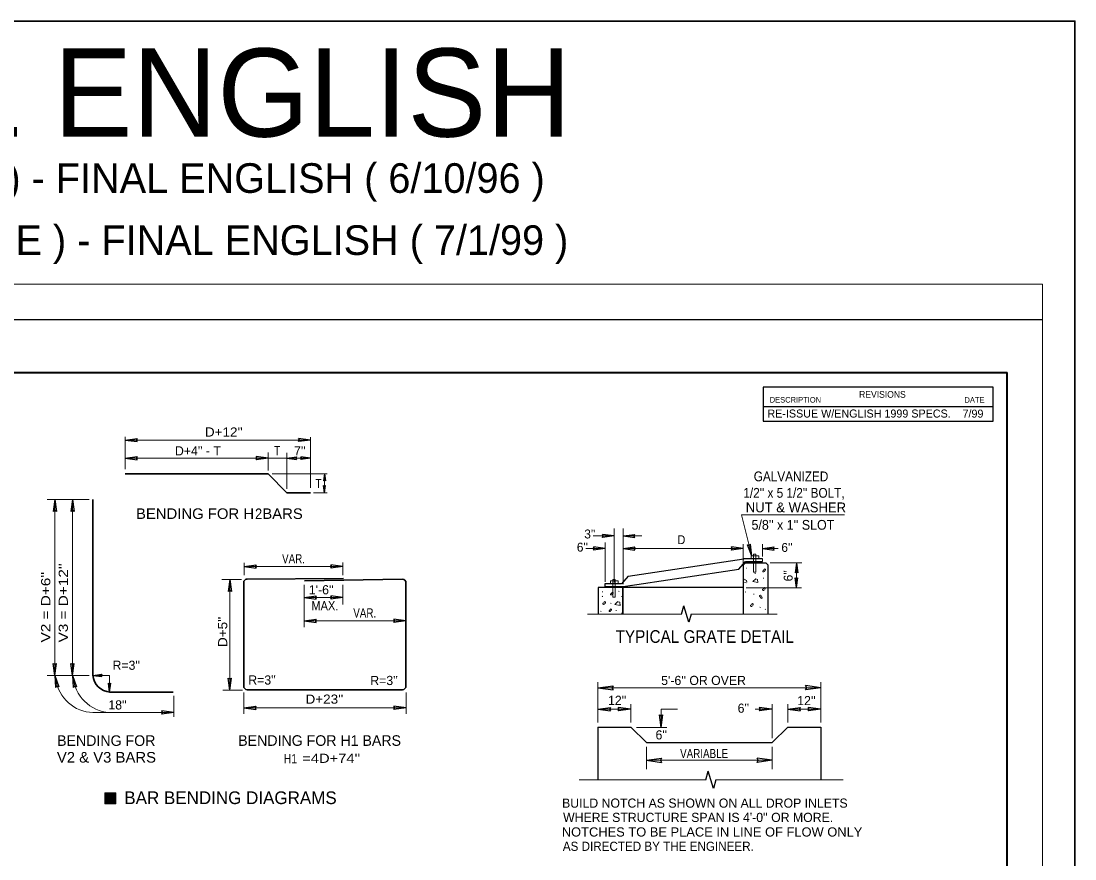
# Model space of a CAD drawing. Extents: x 497 to 866, y -348 to -76.
# Drawn here: x 716.4 to 865.8, y -194.4 to -75.6 of the extents above; entities that cross this region are included whole.
import ezdxf
from ezdxf.enums import TextEntityAlignment as Align

# ---------------------------------------------------------------- set-up
doc = ezdxf.new("R2010")
doc.units = 0
doc.header["$LTSCALE"] = 0.52
doc.layers.add('1', color=7, linetype='Continuous', lineweight=25)
doc.layers.add('60', color=7, linetype='Continuous', lineweight=35)

msp = doc.modelspace()

# ---------------------------------------------------------------- hatches: boundary and pattern name
at = {"layer": '1'}
msp.add_hatch(color=256, dxfattribs=at).paths.add_polyline_path([(728.2912, -186.5774), (729.844, -186.5774), (729.844, -185.0111), (728.2912, -185.0111)])

# ---------------------------------------------------------------- linework, layer by layer
at = {"layer": '1', "lineweight": 13}
for p, q in [((501.1538, -112.89), (861.1685, -112.89)), ((861.1685, -342.8992), (861.1685, -112.89)), ((731.1472, -139.1155), (731.1472, -134.517)), ((731.1472, -134.978), (757.434, -134.978)), ((757.434, -141.7807), (757.434, -134.577)), ((751.4243, -139.2957), (751.4243, -136.7382)), ((754.064, -141.9008), (754.064, -136.7982)), ((731.1472, -137.5377), (751.4243, -137.5377)), ((759.7931, -139.7612), (751.9856, -139.7612)), ((759.4032, -142.4512), (759.4032, -139.7612)), ((759.7931, -142.4512), (757.8586, -142.4512)), ((726.0604, -143.4024), (720.0828, -143.4024)), ((721.1843, -143.4024), (721.1843, -168.3565)), ((723.6857, -143.4024), (723.6857, -168.3565)), ((800.4776, -155.1607), (800.4776, -147.5268)), ((801.7232, -155.3993), (801.7232, -147.5268)), ((800.4463, -148.5843), (797.4806, -148.5843)), ((804.3708, -148.5843), (801.7232, -148.5843)), ((799.1834, -150.3651), (796.4205, -150.3651)), ((799.1834, -155.1034), (799.1834, -149.5164)), ((801.7228, -150.3659), (818.7203, -150.3659)), ((818.7297, -152.4593), (818.7297, -149.7542)), ((821.4694, -151.5162), (821.4694, -149.7542)), ((821.4694, -150.3651), (823.7061, -150.3651)), ((821.4692, -152.2079), (821.4692, -151.8287)), ((748.0139, -154.1522), (748.0139, -152.4135)), ((762.0235, -152.9111), (748.0139, -152.9111)), ((762.0235, -154.1522), (762.0235, -152.3516)), ((822.55, -152.4079), (827.0775, -152.4079)), ((826.2853, -155.9077), (826.2853, -152.4513)), ((744.8354, -154.7432), (747.6195, -154.7432)), ((745.9897, -170.3187), (745.9897, -154.7432)), ((819.0226, -154.7217), (818.9279, -154.8127)), ((818.9279, -155.1947), (819.1539, -155.2418)), ((756.5097, -155.5363), (756.5097, -161.5168)), ((762.0235, -155.5363), (762.0235, -158.3204)), ((802.9725, -155.5532), (801.7622, -155.7353)), ((819.1542, -155.9191), (827.021, -155.9191)), ((762.0235, -157.3092), (756.5097, -157.3092)), ((810.0142, -159.6517), (796.6571, -159.6517)), ((811.3481, -159.6517), (823.5687, -159.6517)), ((756.5097, -160.624), (770.9506, -160.624)), ((726.0604, -168.3565), (720.0828, -168.3565)), ((726.5604, -168.3565), (728.9504, -168.3565)), ((728.9504, -170.7436), (728.9504, -168.3565)), ((798.1331, -175.0469), (798.1331, -169.3297)), ((829.7508, -170.1083), (798.1331, -170.1083)), ((829.7508, -175.0469), (829.7508, -169.3297)), ((738.064, -171.2436), (738.064, -174.2143)), ((744.9929, -170.4293), (747.777, -170.4293)), ((747.9809, -173.8256), (747.9809, -170.7856)), ((770.9619, -173.787), (770.9619, -170.7915)), ((747.9809, -172.96), (770.9619, -172.96)), ((802.8339, -173.1454), (798.1331, -173.1454)), ((802.8339, -175.0469), (802.8339, -172.4152)), ((807.1212, -173.1454), (807.1212, -175.7268)), ((807.1212, -173.1454), (809.4544, -173.1454)), ((822.8145, -173.1454), (820.4607, -173.1454)), ((822.8332, -177.2637), (822.8332, -172.4152)), ((825.05, -175.0469), (825.05, -172.4152)), ((825.05, -173.1454), (829.7508, -173.1454)), ((738.064, -173.6183), (726.5811, -173.6183)), ((803.6181, -175.7268), (807.9219, -175.7268)), ((805.0184, -178.502), (805.0184, -181.6602)), ((822.8654, -178.502), (822.8654, -181.6602)), ((805.0184, -180.3897), (822.8654, -180.3897)), ((813.4679, -183.1753), (795.5013, -183.1753)), ((814.8686, -183.1753), (832.8947, -183.1753))]:
    msp.add_line(p, q, dxfattribs=at)
at = {"layer": '1', "lineweight": 40}
for p in [(531.1551, -125.3901), (856.1679, -330.3984)]:
    msp.add_line(p, (856.1679, -125.3901), dxfattribs=at)
at = {"layer": '1'}
for p, q in [((821.5596, -130.2454), (854.1703, -130.2454)), ((731.1472, -134.978), (732.8502, -134.744)), ((731.1472, -134.978), (732.8502, -135.212)), ((757.434, -134.978), (755.731, -134.744)), ((757.434, -134.978), (755.731, -134.744)), ((757.434, -134.978), (755.731, -135.212)), ((757.434, -134.978), (755.731, -135.212)), ((731.1472, -137.5377), (732.8502, -137.3037)), ((731.1472, -137.5377), (732.8502, -137.3037)), ((751.4243, -137.5377), (749.7213, -137.3037)), ((751.4243, -137.5377), (749.7213, -137.3037)), ((754.064, -137.5377), (755.4264, -137.3505)), ((757.434, -137.5377), (756.0716, -137.3505)), ((731.1472, -137.5377), (732.8502, -137.7717)), ((731.1472, -137.5377), (732.8502, -137.7717)), ((751.4243, -137.5377), (749.7213, -137.7717)), ((751.4243, -137.5377), (749.7213, -137.7717)), ((754.064, -137.5377), (755.4264, -137.7248)), ((757.434, -137.5377), (756.0716, -137.7248)), ((759.4032, -139.7612), (759.2628, -140.783)), ((759.4032, -139.7612), (759.5437, -140.783)), ((759.4032, -142.4512), (759.2628, -141.4294)), ((759.4032, -142.4512), (759.5437, -141.4294)), ((721.1834, -143.4027), (720.9494, -145.1058)), ((721.1834, -143.4027), (721.4174, -145.1058)), ((723.6849, -143.4027), (723.4509, -145.1058)), ((723.6849, -143.4027), (723.9189, -145.1058)), ((800.4463, -148.5843), (798.7901, -148.3568)), ((800.4463, -148.5843), (798.7901, -148.8119)), ((801.7232, -148.5843), (803.3794, -148.3568)), ((801.7232, -148.5843), (803.3794, -148.8119)), ((799.1862, -150.3651), (797.5299, -150.1375)), ((799.1862, -150.3651), (797.5299, -150.5927)), ((801.7307, -150.3693), (803.3869, -150.1418)), ((801.7307, -150.3693), (803.3869, -150.5969)), ((818.7201, -150.3651), (817.0638, -150.1375)), ((818.7201, -150.3651), (817.0638, -150.5927)), ((819.9796, -151.4348), (819.3352, -149.8411)), ((819.9796, -151.4348), (819.7889, -149.7263)), ((821.4744, -150.3651), (823.1307, -150.1375)), ((821.4744, -150.3651), (823.1307, -150.5927)), ((802.4461, -154.2931), (818.8291, -151.8287)), ((821.4692, -151.8287), (818.8291, -151.8287)), ((748.0139, -152.9111), (749.7169, -152.6771)), ((748.0139, -152.9111), (749.7169, -153.1451)), ((762.0235, -152.9111), (760.3205, -152.6771)), ((762.0235, -152.9111), (760.3205, -153.1451)), ((801.7622, -155.7353), (818.1452, -153.2708)), ((818.7203, -152.7446), (818.7203, -159.6019)), ((822.002, -152.4328), (822.3058, -152.7366)), ((822.3058, -159.6019), (822.3058, -152.7366)), ((826.2846, -152.4516), (826.095, -153.8319)), ((826.2846, -152.4516), (826.4742, -153.8319)), ((745.9888, -154.7436), (745.7548, -156.4466)), ((745.9888, -154.7436), (746.2228, -156.4466)), ((818.7203, -154.6125), (818.7203, -155.0232)), ((826.286, -155.9074), (826.0962, -154.5272)), ((826.286, -155.9074), (826.4756, -154.5272)), ((756.5097, -157.3092), (758.2127, -157.0752)), ((756.5097, -157.3092), (758.2127, -157.5432)), ((762.0235, -157.3092), (760.3205, -157.0752)), ((762.0235, -157.3092), (760.3205, -157.5432)), ((810.0142, -159.6517), (810.3279, -158.4758)), ((756.5097, -160.624), (758.2127, -160.39)), ((756.5097, -160.624), (758.2127, -160.858)), ((770.9506, -160.624), (769.2476, -160.39)), ((770.9506, -160.624), (769.2476, -160.858)), ((721.1851, -168.3562), (720.9511, -166.6532)), ((721.1851, -168.3562), (721.4191, -166.6532)), ((723.6866, -168.3562), (723.4526, -166.6532)), ((723.6866, -168.3562), (723.9206, -166.6532)), ((721.1944, -168.3698), (721.7408, -169.9997)), ((721.1944, -168.3698), (721.2809, -170.0867)), ((723.6882, -168.3698), (724.2347, -169.9997)), ((723.6882, -168.3698), (723.7747, -170.0867)), ((726.5607, -168.3571), (727.8379, -168.1816)), ((726.5607, -168.3571), (727.8379, -168.5326)), ((745.9905, -170.4338), (745.7565, -168.7308)), ((745.9905, -170.4338), (746.2245, -168.7308)), ((728.9511, -170.7433), (728.7756, -169.466)), ((728.9511, -170.7433), (729.1266, -169.466)), ((798.1331, -170.1083), (800.2967, -169.8111)), ((798.1331, -170.1083), (800.2967, -170.4057)), ((829.7508, -170.1083), (827.5871, -169.811)), ((829.7508, -170.1083), (827.5871, -170.4057)), ((747.9852, -172.9582), (749.6882, -172.7242)), ((747.9852, -172.9582), (749.6882, -173.1923)), ((770.9557, -172.9592), (769.2527, -172.7252)), ((770.9557, -172.9592), (769.2527, -173.1932)), ((798.1334, -173.1463), (799.9216, -172.9007)), ((798.1334, -173.1463), (799.9216, -173.392)), ((802.8336, -173.1446), (801.0454, -172.8989)), ((802.8336, -173.1446), (801.0454, -173.3902)), ((822.8142, -173.1463), (821.026, -172.9007)), ((822.8142, -173.1463), (821.026, -173.392)), ((825.0503, -173.1463), (826.8385, -172.9007)), ((825.0503, -173.1463), (826.8385, -173.392)), ((829.7505, -173.1446), (827.9623, -172.8989)), ((829.7505, -173.1446), (827.9623, -173.3902)), ((738.0327, -173.6175), (736.3297, -173.3835)), ((738.0327, -173.6175), (736.3297, -173.8515)), ((807.1212, -175.7268), (806.8755, -173.9387)), ((807.1212, -175.7268), (807.3669, -173.9387)), ((798.1331, -175.6822), (798.1331, -183.1753)), ((825.05, -175.6822), (822.8654, -177.8667)), ((825.05, -175.6822), (829.7508, -175.6822)), ((829.7508, -175.6822), (829.7508, -183.1753)), ((805.0189, -180.3907), (807.1826, -180.0934)), ((805.0189, -180.3907), (807.1826, -180.6878)), ((822.865, -180.3885), (820.7013, -180.0913)), ((822.865, -180.3885), (820.7013, -180.6857)), ((813.4679, -183.1753), (813.7974, -181.9404))]:
    msp.add_line(p, q, dxfattribs=at)
at = {"layer": '1', "lineweight": 35}
for p, q in [((751.4071, -139.7855), (731.1669, -139.7855)), ((754.0765, -142.4549), (751.4071, -139.7855)), ((754.0765, -142.4549), (757.4222, -142.4549)), ((726.5604, -143.4024), (726.5604, -168.3565)), ((747.9535, -169.8804), (747.9535, -155.1861)), ((748.4506, -154.6861), (762.0765, -154.6052)), ((756.5675, -154.9608), (770.4418, -154.719)), ((770.9506, -169.8804), (770.9506, -155.2189)), ((737.9343, -170.7436), (728.9504, -170.7436)), ((748.4535, -170.3804), (770.4506, -170.3804))]:
    msp.add_line(p, q, dxfattribs=at)
at = {"layer": '1'}
for points in [[(516.1546, -337.8987), (516.1546, -117.89), (861.1685, -117.89)], [(732.8502, -134.744), (732.7184, -134.9804), (732.8502, -135.212)], [(755.731, -135.212), (755.8628, -134.9756), (755.731, -134.744)], [(755.731, -135.212), (755.8628, -134.9756), (755.731, -134.744)], [(732.8502, -137.3037), (732.7184, -137.5401), (732.8502, -137.7717)], [(732.8502, -137.3037), (732.7184, -137.5401), (732.8502, -137.7717)], [(749.7213, -137.7717), (749.8531, -137.5352), (749.7213, -137.3037)], [(749.7213, -137.7717), (749.8531, -137.5352), (749.7213, -137.3037)], [(755.4264, -137.3505), (755.321, -137.5396), (755.4264, -137.7248)], [(756.0716, -137.7248), (756.177, -137.5358), (756.0716, -137.3505)], [(759.5437, -140.783), (759.4018, -140.7039), (759.2628, -140.783)], [(759.2628, -141.4294), (759.4047, -141.5085), (759.5437, -141.4294)], [(721.4174, -145.1058), (721.181, -144.974), (720.9494, -145.1058)], [(723.9189, -145.1058), (723.6825, -144.974), (723.4509, -145.1058)], [(798.7901, -148.8119), (798.9182, -148.5821), (798.7901, -148.3568)], [(803.3794, -148.8119), (803.2513, -148.5821), (803.3794, -148.3568)], [(797.5299, -150.5927), (797.6581, -150.3628), (797.5299, -150.1375)], [(803.3869, -150.1418), (803.2588, -150.3716), (803.3869, -150.5969)], [(817.0638, -150.5927), (817.1919, -150.3628), (817.0638, -150.1375)], [(819.3352, -149.8411), (819.5967, -149.9108), (819.7889, -149.7263)], [(823.1307, -150.5927), (823.0025, -150.3628), (823.1307, -150.1375)], [(818.1452, -153.2708), (819.0907, -152.2079), (821.4692, -152.2079)], [(749.7169, -152.6771), (749.5852, -152.9135), (749.7169, -153.1451)], [(760.3205, -153.1451), (760.4522, -152.9087), (760.3205, -152.6771)], [(822.002, -152.4328), (819.0322, -152.4328), (818.7203, -152.7446)], [(826.4742, -153.8319), (826.2826, -153.7251), (826.095, -153.8319)], [(802.4461, -154.2931), (801.5005, -155.356), (799.1221, -155.356), (799.1221, -155.7353), (801.7622, -155.7353)], [(826.0962, -154.5272), (826.2878, -154.634), (826.4756, -154.5272)], [(746.2228, -156.4466), (745.9864, -156.3148), (745.7548, -156.4466)], [(818.7203, -155.8856), (801.6893, -155.8856), (798.1854, -155.8856), (798.1854, -159.6019)], [(801.6893, -159.6019), (801.6893, -155.8856), (801.6893, -159.6019)], [(758.2127, -157.0752), (758.0809, -157.3116), (758.2127, -157.5432)], [(760.3205, -157.5432), (760.4522, -157.3067), (760.3205, -157.0752)], [(811.3481, -159.6517), (811.044, -160.7916), (810.3279, -158.4758)], [(758.2127, -160.39), (758.0809, -160.6264), (758.2127, -160.858)], [(769.2476, -160.858), (769.3793, -160.6216), (769.2476, -160.39)], [(720.9511, -166.6532), (721.1875, -166.7849), (721.4191, -166.6532)], [(723.4526, -166.6532), (723.689, -166.7849), (723.9206, -166.6532)], [(727.8379, -168.1816), (727.7391, -168.3589), (727.8379, -168.5326)], [(745.7565, -168.7308), (745.9929, -168.8626), (746.2245, -168.7308)], [(721.7408, -169.9997), (721.4841, -169.9141), (721.2809, -170.0867)], [(724.2347, -169.9997), (723.9779, -169.9141), (723.7747, -170.0867)], [(728.7756, -169.466), (728.9528, -169.5648), (729.1266, -169.466)], [(800.2967, -169.8111), (800.1293, -170.1115), (800.2967, -170.4057)], [(827.5871, -170.4057), (827.7546, -170.1052), (827.5871, -169.811)], [(749.6882, -172.7242), (749.5565, -172.9607), (749.6882, -173.1923)], [(769.2527, -173.1932), (769.3845, -172.9567), (769.2527, -172.7252)], [(799.9216, -172.9007), (799.7832, -173.1488), (799.9216, -173.392)], [(801.0454, -173.3902), (801.1837, -173.142), (801.0454, -172.8989)], [(821.026, -172.9007), (821.1643, -173.1488), (821.026, -173.392)], [(826.8385, -172.9007), (826.7002, -173.1488), (826.8385, -173.392)], [(827.9623, -173.3902), (828.1007, -173.142), (827.9623, -172.8989)], [(736.3297, -173.8515), (736.4614, -173.6151), (736.3297, -173.3835)], [(806.8755, -173.9387), (807.1237, -174.077), (807.3669, -173.9387)], [(798.1331, -175.6822), (802.8339, -175.6822), (805.0184, -177.8667), (822.8654, -177.8667)], [(807.1826, -180.0934), (807.0152, -180.3937), (807.1826, -180.6878)], [(820.7013, -180.6857), (820.8687, -180.3855), (820.7013, -180.0913)], [(814.8686, -183.1753), (814.5493, -184.3721), (813.7974, -181.9404)]]:
    msp.add_lwpolyline(points, dxfattribs=at)
msp.add_lwpolyline([(821.5596, -132.3274), (854.1763, -132.3274), (854.1763, -127.4914), (821.5596, -127.4914)], close=True, dxfattribs=at)
at = {"layer": '1', "lineweight": 13}
for points in [[(757.434, -137.5377), (754.064, -137.5377), (751.4243, -137.5377)], [(819.9788, -151.4352), (818.5032, -145.5991), (833.0818, -145.5991)], [(819.1906, -153.1497), (819.2698, -153.1698), (819.2719, -153.1722)], [(821.7661, -153.6526), (821.8167, -153.5516), (821.8673, -153.4673), (821.8842, -153.383), (821.8842, -153.299), (821.7999, -153.2482), (821.7157, -153.2987), (821.6988, -153.383), (821.6313, -153.4504), (821.5638, -153.5012), (821.5134, -153.5684), (821.5134, -153.6528), (821.5977, -153.6865), (821.6817, -153.6696)], [(819.2399, -155.1555), (819.221, -154.9113), (818.968, -154.8268)], [(820.5136, -154.6459), (820.0923, -155.0507), (820.8171, -155.2022), (820.7832, -154.7639), (820.5306, -154.6797)], [(820.411, -153.8844), (820.4902, -153.9045), (820.4923, -153.9069)], [(821.5675, -154.5655), (821.6467, -154.5857), (821.6488, -154.588)], [(798.7598, -156.4908), (798.8391, -156.5111), (798.8413, -156.5133)], [(800.1878, -156.9176), (800.2333, -156.8266), (800.2789, -156.7507), (800.2942, -156.6748), (800.2942, -156.5992), (800.2182, -156.5537), (800.1424, -156.599), (800.1272, -156.6748), (800.0666, -156.7355), (800.0057, -156.7812), (799.9604, -156.8417), (799.9604, -156.9177), (800.0362, -156.948), (800.1119, -156.9327)], [(801.0802, -156.4342), (801.1595, -156.4545), (801.1617, -156.4568)], [(819.0165, -156.5493), (819.0956, -156.5291), (819.0978, -156.5267)], [(821.7447, -156.2815), (821.7955, -156.1804), (821.8459, -156.0963), (821.863, -156.0118), (821.8628, -155.9278), (821.7786, -155.8769), (821.6943, -155.9278), (821.6773, -156.0118), (821.6102, -156.0793), (821.5424, -156.13), (821.492, -156.1972), (821.492, -156.2818), (821.5763, -156.3155), (821.6606, -156.2984)], [(798.7562, -157.1262), (798.8275, -157.1442), (798.8294, -157.1463)], [(799.1069, -158.2635), (799.1577, -158.1624), (799.2081, -158.0783), (799.2252, -157.9938), (799.225, -157.9098), (799.1407, -157.8589), (799.0564, -157.9098), (799.0395, -157.9938), (798.9723, -158.0613), (798.9046, -158.112), (798.8542, -158.1792), (798.8542, -158.2638), (798.9385, -158.2975), (799.0227, -158.2804)], [(799.9484, -158.1332), (800.0277, -158.1533), (800.0298, -158.1557)], [(800.9884, -157.8739), (800.5672, -158.2786), (801.2919, -158.4303), (801.258, -157.9919), (801.0053, -157.9076)], [(801.4382, -157.1601), (801.4739, -157.151), (801.4749, -157.1501)], [(820.0468, -158.5466), (820.0977, -158.4456), (820.1481, -158.3614), (820.1652, -158.277), (820.165, -158.1928), (820.0807, -158.1421), (819.9964, -158.1928), (819.9795, -158.277), (819.9123, -158.3443), (819.8446, -158.3952), (819.7942, -158.4622), (819.7942, -158.5469), (819.8784, -158.5807), (819.9628, -158.5636)], [(820.2092, -156.8306), (820.2885, -156.8508), (820.2906, -156.8531)], [(821.2988, -157.0286), (821.3494, -157.1298), (821.4, -157.2139), (821.4171, -157.2982), (821.4169, -157.3827), (821.3326, -157.4331), (821.2485, -157.3827), (821.2314, -157.2982), (821.1641, -157.231), (821.0967, -157.1803), (821.0461, -157.1129), (821.0462, -157.0288), (821.1306, -156.9949), (821.2145, -157.0116)], [(798.5335, -159.2658), (798.6128, -159.2859), (798.6148, -159.2883)], [(799.9566, -159.2835), (800.0023, -159.1925), (800.0476, -159.1168), (800.063, -159.0408), (800.0628, -158.9651), (799.987, -158.9194), (799.9112, -158.9651), (799.8959, -159.0408), (799.8355, -159.1014), (799.7745, -159.1472), (799.7292, -159.2076), (799.7292, -159.2838), (799.805, -159.3141), (799.8808, -159.2987)], [(800.6842, -159.1525), (800.7633, -159.1727), (800.7656, -159.175)], [(801.1492, -158.4086), (801.2206, -158.3901), (801.2227, -158.3881)], [(801.427, -159.5229), (801.4982, -159.5412), (801.5002, -159.5433)], [(821.1147, -158.6995), (821.194, -158.7196), (821.1962, -158.722)], [(821.8411, -158.9788), (821.9203, -158.999), (821.9225, -159.0014)]]:
    msp.add_lwpolyline(points, dxfattribs=at)
for points in [[(819.8658, -151.7858), (820.9408, -151.7858), (820.9408, -151.3874), (819.8658, -151.3874)], [(820.2242, -153.698), (820.5427, -153.698), (820.5427, -151.1882), (820.2242, -151.1882)], [(799.9327, -155.3312), (801.0077, -155.3312), (801.0077, -154.9329), (799.9327, -154.9329)], [(800.2911, -157.2832), (800.6096, -157.2832), (800.6096, -154.7736), (800.2911, -154.7736)], [(728.2912, -186.5774), (729.844, -186.5774), (729.844, -185.0111), (728.2912, -185.0111)]]:
    msp.add_lwpolyline(points, close=True, dxfattribs=at)
at = {"layer": '1', "lineweight": 35}
for centre, start, end in [((748.4535, -155.1861), 90.33898, 180), ((770.4505, -155.219), 0, 90.99849), ((748.4535, -169.8803), 180, 270), ((770.4505, -169.8803), 270, 0)]:
    msp.add_arc(centre, 0.5, start, end, dxfattribs=at)
msp.add_ellipse((729.2554, -168.0818), major_axis=(2.684, -0.2552), ratio=0.991777, start_param=3.33189279, end_param=4.71238898, dxfattribs=at)
at = {"layer": '1', "lineweight": 13}
for centre, start_param, end_param in [((726.7761, -167.8668), 4.98282746, 6.34609817), ((729.2788, -167.8668), 4.9944786, 6.40380239)]:
    msp.add_ellipse(centre, major_axis=(-0.5447, -5.7297), ratio=0.967908, start_param=start_param, end_param=end_param, dxfattribs=at)
at = {"layer": '60'}
msp.add_lwpolyline([(497.1577, -347.7593), (865.7576, -347.7593), (865.7576, -75.5727), (497.1577, -75.5727)], close=True, dxfattribs=at)

# ---------------------------------------------------------------- texts
at = {"layer": '1'}
for s, height, p in [('1999 SPECS. - FINAL ENGLISH', 12.5, (550.9975, -91.9603)), ("( p.     68 ) R.C. DROP INLETS FOR 18''-72'' PIPES - ( CDI- 1- 15  ) - FINAL ENGLISH ( 6/10/96 )", 4.2, (547.8892, -99.931)), ("( p. R-68E ) R.C. DROP INLETS FOR 18''-72'' PIPES - ( CDI4-1-00E ) - FINAL ENGLISH ( 7/1/99 )", 4.2, (548.7276, -108.7338)), ('DESCRIPTION', 0.7962, (822.5068, -129.6762)), ('DATE', 0.7962, (850.1061, -129.6949)), ('RE-ISSUE W/ENGLISH 1999 SPECS.  ', 1.139, (822.1722, -131.7938)), ('7/99', 1.139, (849.8262, -131.8057)), ("D+4'' - T", 1.3, (738.2161, -137.1701)), ("7''", 1.3, (755.0884, -137.1739)), ('NUT & WASHER', 1.387, (819.1059, -145.2252)), ("3''", 1.264, (796.2154, -148.9368)), ("6''", 1.264, (795.1672, -150.8003)), ("6''", 1.264, (824.1503, -150.8467)), ("1'-6''", 1.3, (757.192, -156.8617)), ("R=3''", 1.3, (729.3662, -167.5628)), ("R=3''", 1.3, (748.6039, -169.6574)), ("R=3''", 1.3, (765.8967, -169.7237)), ("18''", 1.3, (728.7785, -173.1888)), ('BENDING FOR H1 BARS', 1.5, (747.1778, -178.3431)), ('BAR BENDING DIAGRAMS', 1.8, (731.0384, -186.6035)), ('BUILD NOTCH AS SHOWN ON ALL DROP INLETS ', 1.3, (793.0722, -187.1137)), ("WHERE STRUCTURE SPAN IS 4'-0'' OR MORE.   ", 1.3, (793.2175, -189.1406))]:
    msp.add_text(s, height=height, dxfattribs=at).set_placement(p)
for s, height, width, p in [('REVISIONS', 0.9554, 0.95, (835.1721, -128.9884)), ("D+12''", 1.3, 1.1, (742.451, -134.4926)), ('T', 1.3, 0.8, (752.2647, -137.1279)), ('GALVANIZED', 1.387, 0.9, (820.2381, -140.8284)), ('T', 1.3, 0.8, (758.1207, -141.796)), ("1/2'' x 5 1/2'' BOLT,", 1.387, 0.9, (818.7659, -143.165)), ("5/8'' x 1'' SLOT", 1.387, 0.95, (819.9279, -147.7)), ('D', 1.264, 0.9, (809.4462, -149.7458)), ('VAR.', 1.3, 0.8, (753.3942, -152.4676)), ('MAX.', 1.3, 0.9, (757.546, -159.1192)), ('VAR.', 1.3, 0.8, (763.4846, -160.1484)), ('TYPICAL GRATE DETAIL', 1.8, 0.9, (800.6587, -163.7417)), ("D+23''", 1.3, 1.1, (756.7128, -172.3688)), ('H1', 1.3, 0.85, (753.623, -180.8195)), ("=4D+74''", 1.3, 1.2, (756.2458, -180.7587)), ('NOTCHES TO BE PLACE IN LINE OF FLOW ONLY ', 1.3, 1.05, (793.0347, -191.204)), ('AS DIRECTED BY THE ENGINEER.', 1.3, 0.95, (793.1809, -193.2335))]:
    msp.add_text(s, height=height, dxfattribs=dict(at, width=width)).set_placement(p)
for s, height, width, p in [('BENDING FOR H  BARS', 1.5, 1.05, (744.5073, -146.173)), ('2', 1.5, 0.9, (750.066, -146.1916)), ('V2 & V3 BARS', 1.5, 1.05, (728.502, -180.7157)), ('VARIABLE', 1.3, 0.8, (813.2058, -180.0842))]:
    msp.add_text(s, height=height, dxfattribs=dict(at, width=width)).set_placement(p, align=Align.CENTER)
for s, width, p in [("V2 = D+6''", 1.25, (720.5441, -163.6808)), ("V3 = D+12''", 1.25, (723.0317, -163.6808)), ("D+5''", 1.1, (745.6196, -164.3269))]:
    msp.add_text(s, height=1.3, rotation=90, dxfattribs=dict(at, width=width)).set_placement(p)
msp.add_text("6''", height=1.264, rotation=90, dxfattribs=at).set_placement((825.7528, -155.0249))
for s, height, p in [("5'-6'' OR OVER", 1.3, (813.1242, -169.7182)), ("12''", 1.3, (800.8894, -172.5365)), ("12''", 1.3, (827.7054, -172.5761)), ("6''", 1.3, (818.7728, -173.6517)), ("6''", 1.3, (807.1372, -177.4358)), ('BENDING FOR ', 1.5, (728.7544, -178.3523))]:
    msp.add_text(s, height=height, dxfattribs=at).set_placement(p, align=Align.CENTER)

doc.saveas('drawing.dxf')
